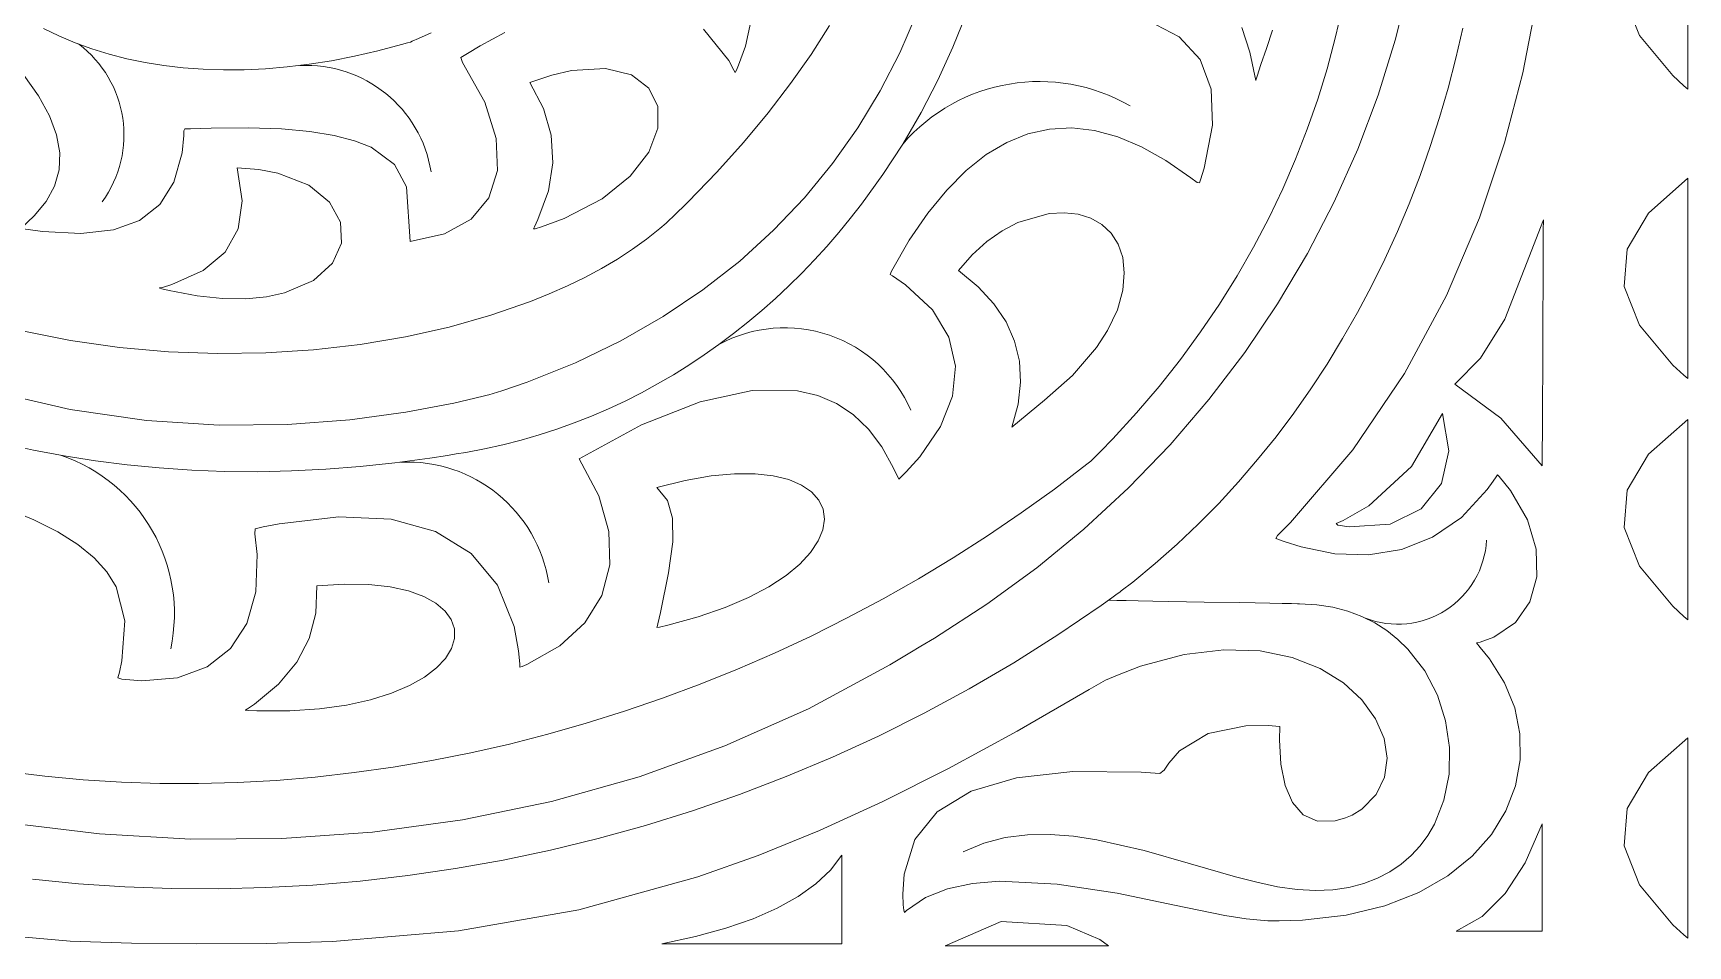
# Model space of a CAD drawing. Header units: inches. Extents: x 249 to 1192, y -18 to 440.
# Drawn here: x 689.807 to 690.32, y 233.078 to 233.361 of the extents above; entities that cross this region are included whole.
import ezdxf

# ---------------------------------------------------------------- set-up
doc = ezdxf.new("R2010")
doc.units = ezdxf.units.IN
doc.header["$MEASUREMENT"] = 0
doc.layers.add('KACA', color=141, linetype='Continuous', lineweight=30)

# ---------------------------------------------------------------- blocks, each defined once
blk = doc.blocks.new('GORGA')
at = {"lineweight": 9}
for points in [[(367.0295, 149.28214), (367.05773, 149.27877), (367.08602, 149.27715), (367.11429, 149.2773), (367.14243, 149.27928), (367.17032, 149.2831), (367.19789, 149.2888), (367.22501, 149.29643), (367.25159, 149.30601), (367.27753, 149.31758), (367.30272, 149.33117), (367.30889, 149.33489), (367.31234, 149.33698), (367.31654, 149.33947), (367.33282, 149.34995), (367.34828, 149.36123), (367.36291, 149.37326), (367.37669, 149.386), (367.38959, 149.3994), (367.40161, 149.41341), (367.41272, 149.42799), (367.42291, 149.44308), (367.43216, 149.45866), (367.44044, 149.47466), (367.44776, 149.49104), (367.45407, 149.50776), (367.45938, 149.52477), (367.46365, 149.54202)], [(367.02409, 149.41604), (367.04863, 149.41027), (367.07233, 149.40688), (367.0949, 149.40548), (367.11602, 149.4057), (367.13539, 149.40716), (367.15269, 149.40949), (367.16762, 149.41231), (367.1741, 149.41379), (367.17708, 149.41452), (367.17744, 149.41461), (367.17846, 149.41491), (367.18245, 149.41615), (367.19028, 149.41881), (367.20526, 149.42477), (367.21933, 149.43156), (367.23252, 149.43912), (367.2448, 149.44739), (367.25619, 149.45633), (367.26669, 149.46588), (367.27629, 149.47598), (367.28501, 149.48658), (367.29283, 149.49763), (367.29976, 149.50907), (367.3058, 149.52085), (367.31095, 149.53292)], [(367.0295, 149.28214), (367.05773, 149.27877), (367.08602, 149.27715), (367.11429, 149.2773), (367.14243, 149.27928), (367.17032, 149.2831), (367.19789, 149.2888), (367.22501, 149.29643), (367.25159, 149.30601), (367.27753, 149.31758), (367.30272, 149.33117), (367.30889, 149.33489), (367.31234, 149.33698), (367.31654, 149.33947), (367.33282, 149.34995), (367.34828, 149.36123), (367.36291, 149.37326), (367.37669, 149.386), (367.38959, 149.3994), (367.40161, 149.41341), (367.41272, 149.42799), (367.42291, 149.44308), (367.43216, 149.45866), (367.44044, 149.47466), (367.44776, 149.49104), (367.45407, 149.50776), (367.45938, 149.52477), (367.46365, 149.54202)], [(367.02409, 149.41604), (367.04863, 149.41027), (367.07233, 149.40688), (367.0949, 149.40548), (367.11602, 149.4057), (367.13539, 149.40716), (367.15269, 149.40949), (367.16762, 149.41231), (367.1741, 149.41379), (367.17708, 149.41452), (367.17744, 149.41461), (367.17846, 149.41491), (367.18245, 149.41615), (367.19028, 149.41881), (367.20526, 149.42477), (367.21933, 149.43156), (367.23252, 149.43912), (367.2448, 149.44739), (367.25619, 149.45633), (367.26669, 149.46588), (367.27629, 149.47598), (367.28501, 149.48658), (367.29283, 149.49763), (367.29976, 149.50907), (367.3058, 149.52085), (367.31095, 149.53292)], [(367.26052, 149.53441), (367.25803, 149.52299), (367.25582, 149.51705), (367.25517, 149.51555), (367.25483, 149.5148), (367.25443, 149.51552), (367.25278, 149.51851), (367.24498, 149.52822)], [(367.18343, 149.52718), (367.17572, 149.52301), (367.17179, 149.52067), (367.1698, 149.51944), (367.17025, 149.51792), (367.17717, 149.50558), (367.18073, 149.49433), (367.1811, 149.48438), (367.17844, 149.47597), (367.17294, 149.46935), (367.16475, 149.46475), (367.15405, 149.46241), (367.1529, 149.47938), (367.14918, 149.48627), (367.14193, 149.49159), (367.13678, 149.49364), (367.13049, 149.49528), (367.12299, 149.49651), (367.11418, 149.4973), (367.104, 149.49766), (367.09234, 149.49757), (367.08594, 149.49736), (367.08427, 149.49729), (367.08395, 149.49668), (367.08389, 149.49524), (367.08335, 149.48985), (367.08086, 149.48075), (367.07648, 149.47382), (367.07022, 149.46894), (367.06207, 149.466), (367.05203, 149.46489), (367.04009, 149.4655), (367.03342, 149.46642), (367.0375, 149.47038), (367.04126, 149.47484), (367.04384, 149.47958), (367.04523, 149.4846), (367.04543, 149.48991), (367.04445, 149.4955), (367.04227, 149.50137), (367.03891, 149.50753), (367.03436, 149.51398)], [(367.38294, 149.53079), (367.39245, 149.52584), (367.39893, 149.5188), (367.40236, 149.50967), (367.40276, 149.49845), (367.40012, 149.48515), (367.39898, 149.48149), (367.39867, 149.48056), (367.39796, 149.48064), (367.396, 149.48216), (367.3883, 149.48754), (367.38076, 149.49178), (367.37339, 149.49487), (367.36618, 149.49681), (367.35913, 149.49761), (367.35226, 149.49726), (367.34555, 149.49577), (367.339, 149.49313), (367.33262, 149.48935), (367.32641, 149.48442), (367.32036, 149.47835), (367.31448, 149.47113), (367.30876, 149.46276), (367.30321, 149.45325), (367.30282, 149.45216), (367.30354, 149.45172), (367.30492, 149.45083), (367.30754, 149.44901), (367.31591, 149.44121), (367.32104, 149.43273), (367.32307, 149.42374), (367.32214, 149.41444), (367.31839, 149.40501), (367.31198, 149.39562), (367.30781, 149.391), (367.30549, 149.38872), (367.30386, 149.39215), (367.30024, 149.39872), (367.29609, 149.40424), (367.2914, 149.40872), (367.28618, 149.41219), (367.28043, 149.41465), (367.27416, 149.41614), (367.26006, 149.41626), (367.24392, 149.41269), (367.22577, 149.40557), (367.20645, 149.39506), (367.21253, 149.38354), (367.21566, 149.37251), (367.21593, 149.36214), (367.21342, 149.35264), (367.20824, 149.3442), (367.20048, 149.33701), (367.19023, 149.33126), (367.18877, 149.33065), (367.18808, 149.33045), (367.18802, 149.3315), (367.18765, 149.33555), (367.18627, 149.34309), (367.18113, 149.35591), (367.17293, 149.3657), (367.16188, 149.37249), (367.14816, 149.37628), (367.13197, 149.37708), (367.11349, 149.37491), (367.10854, 149.3739), (367.10601, 149.37332), (367.10587, 149.37182), (367.10664, 149.36538), (367.10625, 149.35377), (367.10344, 149.344), (367.09833, 149.3362), (367.09111, 149.33054), (367.0819, 149.32716), (367.07088, 149.32621), (367.06474, 149.3267), (367.06346, 149.32716), (367.06392, 149.32894), (367.06469, 149.33237), (367.06565, 149.34477), (367.06293, 149.3553), (367.06006, 149.35999), (367.05612, 149.36437), (367.05107, 149.36849), (367.04484, 149.37239), (367.0374, 149.37612), (367.02869, 149.37974)], [(367.5027, 149.53443), (367.49892, 149.51469), (367.49328, 149.49295), (367.48548, 149.46973), (367.47524, 149.44569), (367.46225, 149.4215), (367.44625, 149.39781), (367.42693, 149.37529), (367.42427, 149.37259), (367.42292, 149.37125), (367.42235, 149.37034), (367.42495, 149.36937), (367.43018, 149.36771), (367.4407, 149.3656), (367.45114, 149.36528), (367.46129, 149.36692), (367.47093, 149.37071), (367.47987, 149.37684), (367.48788, 149.38549), (367.48972, 149.38806), (367.49061, 149.38942), (367.49105, 149.39009), (367.49154, 149.38956), (367.49511, 149.38519), (367.50033, 149.37614), (367.50304, 149.36707), (367.50328, 149.35842), (367.50114, 149.35067), (367.49666, 149.34428), (367.48991, 149.3397), (367.4857, 149.33824), (367.48457, 149.33797), (367.48566, 149.33653), (367.48859, 149.33302), (367.49328, 149.32562), (367.49642, 149.31782), (367.49803, 149.3098), (367.4981, 149.30171), (367.49665, 149.29371), (367.49368, 149.28596), (367.48919, 149.27861), (367.48318, 149.27184), (367.47567, 149.26579), (367.46666, 149.26062), (367.45616, 149.2565), (367.44416, 149.25358), (367.43068, 149.25203), (367.42338, 149.25181), (367.41993, 149.25184), (367.41872, 149.25187), (367.41316, 149.2524), (367.40656, 149.25349), (367.39093, 149.25671), (367.37316, 149.26035), (367.35463, 149.2632), (367.33667, 149.26407), (367.32833, 149.26338), (367.32064, 149.26174), (367.31378, 149.25901), (367.3079, 149.25503), (367.30724, 149.25444), (367.30707, 149.25512), (367.30691, 149.25682), (367.30676, 149.26012), (367.30713, 149.26632), (367.31052, 149.27706), (367.31745, 149.28562), (367.32792, 149.29198), (367.34194, 149.29615), (367.3595, 149.29813), (367.3806, 149.29792), (367.38643, 149.29753), (367.38775, 149.29849), (367.38917, 149.30069), (367.39254, 149.30453), (367.40139, 149.30992), (367.41306, 149.31229), (367.41995, 149.31234), (367.42361, 149.31203), (367.42349, 149.30796), (367.42391, 149.30039), (367.42524, 149.2938), (367.42754, 149.28848), (367.43087, 149.28469), (367.43527, 149.2827), (367.4408, 149.28278), (367.44401, 149.28369), (367.44601, 149.28455), (367.44899, 149.28644), (367.45348, 149.29099), (367.45609, 149.29633), (367.45688, 149.3022), (367.45593, 149.30833), (367.4533, 149.31445), (367.44906, 149.32029), (367.4433, 149.32558), (367.43606, 149.33005), (367.42744, 149.33344), (367.41749, 149.33546), (367.40629, 149.33586), (367.39391, 149.33437), (367.38041, 149.33071), (367.37327, 149.32798), (367.36961, 149.32638), (367.36739, 149.32522), (367.36452, 149.3235), (367.34219, 149.31056), (367.32092, 149.29901), (367.30056, 149.28879), (367.28093, 149.27982), (367.26187, 149.27205), (367.24319, 149.26541), (367.20636, 149.25523), (367.16909, 149.24874), (367.13002, 149.24542), (367.1094, 149.24477), (367.08783, 149.24472), (367.06766, 149.24488), (367.04867, 149.24555), (367.01227, 149.24876)], [(367.26052, 149.53441), (367.25803, 149.52299), (367.25582, 149.51705), (367.25517, 149.51555), (367.25483, 149.5148), (367.25443, 149.51552), (367.25278, 149.51851), (367.24498, 149.52822)], [(367.18343, 149.52718), (367.17572, 149.52301), (367.17179, 149.52067), (367.1698, 149.51944), (367.17025, 149.51792), (367.17717, 149.50558), (367.18073, 149.49433), (367.1811, 149.48438), (367.17844, 149.47597), (367.17294, 149.46935), (367.16475, 149.46475), (367.15405, 149.46241), (367.1529, 149.47938), (367.14918, 149.48627), (367.14193, 149.49159), (367.13678, 149.49364), (367.13049, 149.49528), (367.12299, 149.49651), (367.11418, 149.4973), (367.104, 149.49766), (367.09234, 149.49757), (367.08594, 149.49736), (367.08427, 149.49729), (367.08395, 149.49668), (367.08389, 149.49524), (367.08335, 149.48985), (367.08086, 149.48075), (367.07648, 149.47382), (367.07022, 149.46894), (367.06207, 149.466), (367.05203, 149.46489), (367.04009, 149.4655), (367.03342, 149.46642), (367.0375, 149.47038), (367.04126, 149.47484), (367.04384, 149.47958), (367.04523, 149.4846), (367.04543, 149.48991), (367.04445, 149.4955), (367.04227, 149.50137), (367.03891, 149.50753), (367.03436, 149.51398)], [(367.38294, 149.53079), (367.39245, 149.52584), (367.39893, 149.5188), (367.40236, 149.50967), (367.40276, 149.49845), (367.40012, 149.48515), (367.39898, 149.48149), (367.39867, 149.48056), (367.39796, 149.48064), (367.396, 149.48216), (367.3883, 149.48754), (367.38076, 149.49178), (367.37339, 149.49487), (367.36618, 149.49681), (367.35913, 149.49761), (367.35226, 149.49726), (367.34555, 149.49577), (367.339, 149.49313), (367.33262, 149.48935), (367.32641, 149.48442), (367.32036, 149.47835), (367.31448, 149.47113), (367.30876, 149.46276), (367.30321, 149.45325), (367.30282, 149.45216), (367.30354, 149.45172), (367.30492, 149.45083), (367.30754, 149.44901), (367.31591, 149.44121), (367.32104, 149.43273), (367.32307, 149.42374), (367.32214, 149.41444), (367.31839, 149.40501), (367.31198, 149.39562), (367.30781, 149.391), (367.30549, 149.38872), (367.30386, 149.39215), (367.30024, 149.39872), (367.29609, 149.40424), (367.2914, 149.40872), (367.28618, 149.41219), (367.28043, 149.41465), (367.27416, 149.41614), (367.26006, 149.41626), (367.24392, 149.41269), (367.22577, 149.40557), (367.20645, 149.39506), (367.21253, 149.38354), (367.21566, 149.37251), (367.21593, 149.36214), (367.21342, 149.35264), (367.20824, 149.3442), (367.20048, 149.33701), (367.19023, 149.33126), (367.18877, 149.33065), (367.18808, 149.33045), (367.18802, 149.3315), (367.18765, 149.33555), (367.18627, 149.34309), (367.18113, 149.35591), (367.17293, 149.3657), (367.16188, 149.37249), (367.14816, 149.37628), (367.13197, 149.37708), (367.11349, 149.37491), (367.10854, 149.3739), (367.10601, 149.37332), (367.10587, 149.37182), (367.10664, 149.36538), (367.10625, 149.35377), (367.10344, 149.344), (367.09833, 149.3362), (367.09111, 149.33054), (367.0819, 149.32716), (367.07088, 149.32621), (367.06474, 149.3267), (367.06346, 149.32716), (367.06392, 149.32894), (367.06469, 149.33237), (367.06565, 149.34477), (367.06293, 149.3553), (367.06006, 149.35999), (367.05612, 149.36437), (367.05107, 149.36849), (367.04484, 149.37239), (367.0374, 149.37612), (367.02869, 149.37974)], [(367.5027, 149.53443), (367.49892, 149.51469), (367.49328, 149.49295), (367.48548, 149.46973), (367.47524, 149.44569), (367.46225, 149.4215), (367.44625, 149.39781), (367.42693, 149.37529), (367.42427, 149.37259), (367.42292, 149.37125), (367.42235, 149.37034), (367.42495, 149.36937), (367.43018, 149.36771), (367.4407, 149.3656), (367.45114, 149.36528), (367.46129, 149.36692), (367.47093, 149.37071), (367.47987, 149.37684), (367.48788, 149.38549), (367.48972, 149.38806), (367.49061, 149.38942), (367.49105, 149.39009), (367.49154, 149.38956), (367.49511, 149.38519), (367.50033, 149.37614), (367.50304, 149.36707), (367.50328, 149.35842), (367.50114, 149.35067), (367.49666, 149.34428), (367.48991, 149.3397), (367.4857, 149.33824), (367.48457, 149.33797), (367.48566, 149.33653), (367.48859, 149.33302), (367.49328, 149.32562), (367.49642, 149.31782), (367.49803, 149.3098), (367.4981, 149.30171), (367.49665, 149.29371), (367.49368, 149.28596), (367.48919, 149.27861), (367.48318, 149.27184), (367.47567, 149.26579), (367.46666, 149.26062), (367.45616, 149.2565), (367.44416, 149.25358), (367.43068, 149.25203), (367.42338, 149.25181), (367.41993, 149.25184), (367.41872, 149.25187), (367.41316, 149.2524), (367.40656, 149.25349), (367.39093, 149.25671), (367.37316, 149.26035), (367.35463, 149.2632), (367.33667, 149.26407), (367.32833, 149.26338), (367.32064, 149.26174), (367.31378, 149.25901), (367.3079, 149.25503), (367.30724, 149.25444), (367.30707, 149.25512), (367.30691, 149.25682), (367.30676, 149.26012), (367.30713, 149.26632), (367.31052, 149.27706), (367.31745, 149.28562), (367.32792, 149.29198), (367.34194, 149.29615), (367.3595, 149.29813), (367.3806, 149.29792), (367.38643, 149.29753), (367.38775, 149.29849), (367.38917, 149.30069), (367.39254, 149.30453), (367.40139, 149.30992), (367.41306, 149.31229), (367.41995, 149.31234), (367.42361, 149.31203), (367.42349, 149.30796), (367.42391, 149.30039), (367.42524, 149.2938), (367.42754, 149.28848), (367.43087, 149.28469), (367.43527, 149.2827), (367.4408, 149.28278), (367.44401, 149.28369), (367.44601, 149.28455), (367.44899, 149.28644), (367.45348, 149.29099), (367.45609, 149.29633), (367.45688, 149.3022), (367.45593, 149.30833), (367.4533, 149.31445), (367.44906, 149.32029), (367.4433, 149.32558), (367.43606, 149.33005), (367.42744, 149.33344), (367.41749, 149.33546), (367.40629, 149.33586), (367.39391, 149.33437), (367.38041, 149.33071), (367.37327, 149.32798), (367.36961, 149.32638), (367.36739, 149.32522), (367.36452, 149.3235), (367.34219, 149.31056), (367.32092, 149.29901), (367.30056, 149.28879), (367.28093, 149.27982), (367.26187, 149.27205), (367.24319, 149.26541), (367.20636, 149.25523), (367.16909, 149.24874), (367.13002, 149.24542), (367.1094, 149.24477), (367.08783, 149.24472), (367.06766, 149.24488), (367.04867, 149.24555), (367.01227, 149.24876)], [(367.48029, 149.52854), (367.47816, 149.51921), (367.47577, 149.50998), (367.47312, 149.50084), (367.47022, 149.49182), (367.46707, 149.4829), (367.46368, 149.47412), (367.46004, 149.46546), (367.45615, 149.45694), (367.45203, 149.44857), (367.44767, 149.44035), (367.44308, 149.4323), (367.43826, 149.42442), (367.43321, 149.41672), (367.42794, 149.40921), (367.42244, 149.40189), (367.41673, 149.39478), (367.4108, 149.38788), (367.40466, 149.3812), (367.39831, 149.37474), (367.39175, 149.36853), (367.38498, 149.36255), (367.37802, 149.35683), (367.37446, 149.35407), (367.37401, 149.35373), (367.37324, 149.35316), (367.37157, 149.35197), (367.36824, 149.34959), (367.35477, 149.34044), (367.34112, 149.33182), (367.3273, 149.32373), (367.31332, 149.31616), (367.2992, 149.3091), (367.28495, 149.30256), (367.27059, 149.29652), (367.25613, 149.29099), (367.24159, 149.28595), (367.22697, 149.2814), (367.2123, 149.27734), (367.19759, 149.27376), (367.18285, 149.27066), (367.16809, 149.26802), (367.15334, 149.26586), (367.1386, 149.26415), (367.12389, 149.2629), (367.10922, 149.2621), (367.09461, 149.26175), (367.08008, 149.26184), (367.06562, 149.26236), (367.05127, 149.26332), (367.03704, 149.26469)], [(367.48029, 149.52854), (367.47816, 149.51921), (367.47577, 149.50998), (367.47312, 149.50084), (367.47022, 149.49182), (367.46707, 149.4829), (367.46368, 149.47412), (367.46004, 149.46546), (367.45615, 149.45694), (367.45203, 149.44857), (367.44767, 149.44035), (367.44308, 149.4323), (367.43826, 149.42442), (367.43321, 149.41672), (367.42794, 149.40921), (367.42244, 149.40189), (367.41673, 149.39478), (367.4108, 149.38788), (367.40466, 149.3812), (367.39831, 149.37474), (367.39175, 149.36853), (367.38498, 149.36255), (367.37802, 149.35683), (367.37446, 149.35407), (367.37401, 149.35373), (367.37324, 149.35316), (367.37157, 149.35197), (367.36824, 149.34959), (367.35477, 149.34044), (367.34112, 149.33182), (367.3273, 149.32373), (367.31332, 149.31616), (367.2992, 149.3091), (367.28495, 149.30256), (367.27059, 149.29652), (367.25613, 149.29099), (367.24159, 149.28595), (367.22697, 149.2814), (367.2123, 149.27734), (367.19759, 149.27376), (367.18285, 149.27066), (367.16809, 149.26802), (367.15334, 149.26586), (367.1386, 149.26415), (367.12389, 149.2629), (367.10922, 149.2621), (367.09461, 149.26175), (367.08008, 149.26184), (367.06562, 149.26236), (367.05127, 149.26332), (367.03704, 149.26469)], [(367.02801, 149.39983), (367.03735, 149.39775), (367.04686, 149.39594), (367.05652, 149.39441), (367.06632, 149.39315), (367.07626, 149.39219), (367.08634, 149.39151), (367.09655, 149.39113), (367.10688, 149.39104), (367.11732, 149.39126), (367.12788, 149.39178), (367.13853, 149.39261), (367.14929, 149.39376), (367.16014, 149.39523), (367.16559, 149.39608), (367.16835, 149.39654), (367.17127, 149.39701), (367.17707, 149.3981), (367.1828, 149.39937), (367.18845, 149.40081), (367.19402, 149.40242), (367.19951, 149.40421), (367.20493, 149.40615), (367.21026, 149.40826), (367.21551, 149.41053), (367.22067, 149.41295), (367.22575, 149.41552), (367.23074, 149.41824), (367.23564, 149.4211), (367.24045, 149.42409), (367.24516, 149.42723), (367.24978, 149.43049), (367.25431, 149.43388), (367.25874, 149.4374), (367.26307, 149.44103), (367.2673, 149.44478), (367.27142, 149.44864), (367.27545, 149.45261), (367.27936, 149.45669), (367.28318, 149.46087), (367.28688, 149.46514), (367.29047, 149.46951), (367.29395, 149.47397), (367.30058, 149.48314), (367.30673, 149.49262), (367.31241, 149.50239), (367.3176, 149.51242), (367.32229, 149.52266), (367.32646, 149.5331)], [(367.04037, 149.52846), (367.0452, 149.52613), (367.05021, 149.52403), (367.05539, 149.52214), (367.06073, 149.52049), (367.06625, 149.51907), (367.07192, 149.51788), (367.07776, 149.51693), (367.08374, 149.51623), (367.08988, 149.51577), (367.09617, 149.51557), (367.1026, 149.51562), (367.10918, 149.51593), (367.11589, 149.5165), (367.12274, 149.51734), (367.12972, 149.51845), (367.13682, 149.51983), (367.14405, 149.5215), (367.1514, 149.52344), (367.15326, 149.52397), (367.15415, 149.52424), (367.15466, 149.52445), (367.15666, 149.52532), (367.16052, 149.52713)], [(367.02801, 149.39983), (367.03735, 149.39775), (367.04686, 149.39594), (367.05652, 149.39441), (367.06632, 149.39315), (367.07626, 149.39219), (367.08634, 149.39151), (367.09655, 149.39113), (367.10688, 149.39104), (367.11732, 149.39126), (367.12788, 149.39178), (367.13853, 149.39261), (367.14929, 149.39376), (367.16014, 149.39523), (367.16559, 149.39608), (367.16835, 149.39654), (367.17127, 149.39701), (367.17707, 149.3981), (367.1828, 149.39937), (367.18845, 149.40081), (367.19402, 149.40242), (367.19951, 149.40421), (367.20493, 149.40615), (367.21026, 149.40826), (367.21551, 149.41053), (367.22067, 149.41295), (367.22575, 149.41552), (367.23074, 149.41824), (367.23564, 149.4211), (367.24045, 149.42409), (367.24516, 149.42723), (367.24978, 149.43049), (367.25431, 149.43388), (367.25874, 149.4374), (367.26307, 149.44103), (367.2673, 149.44478), (367.27142, 149.44864), (367.27545, 149.45261), (367.27936, 149.45669), (367.28318, 149.46087), (367.28688, 149.46514), (367.29047, 149.46951), (367.29395, 149.47397), (367.30058, 149.48314), (367.30673, 149.49262), (367.31241, 149.50239), (367.3176, 149.51242), (367.32229, 149.52266), (367.32646, 149.5331)], [(367.04037, 149.52846), (367.0452, 149.52613), (367.05021, 149.52403), (367.05539, 149.52214), (367.06073, 149.52049), (367.06625, 149.51907), (367.07192, 149.51788), (367.07776, 149.51693), (367.08374, 149.51623), (367.08988, 149.51577), (367.09617, 149.51557), (367.1026, 149.51562), (367.10918, 149.51593), (367.11589, 149.5165), (367.12274, 149.51734), (367.12972, 149.51845), (367.13682, 149.51983), (367.14405, 149.5215), (367.1514, 149.52344), (367.15326, 149.52397), (367.15415, 149.52424), (367.15466, 149.52445), (367.15666, 149.52532), (367.16052, 149.52713)], [(367.28399, 149.52939), (367.27831, 149.5204), (367.27198, 149.51135), (367.26501, 149.50226), (367.25738, 149.49312), (367.24911, 149.48393), (367.24018, 149.47469), (367.23548, 149.47005), (367.23436, 149.46898), (367.23341, 149.46812), (367.23146, 149.46644), (367.22734, 149.46316), (367.22294, 149.46), (367.21828, 149.45697), (367.21336, 149.45406), (367.20819, 149.45129), (367.20279, 149.44866), (367.19717, 149.44616), (367.19134, 149.44381), (367.17911, 149.43954), (367.16617, 149.43588), (367.15263, 149.43286), (367.13858, 149.4305), (367.12412, 149.42883), (367.10933, 149.42787), (367.09431, 149.42766), (367.07915, 149.42821), (367.06395, 149.42956), (367.0488, 149.43173), (367.03379, 149.43475)], [(367.44298, 149.53493), (367.44078, 149.52541), (367.43824, 149.51594), (367.43534, 149.50653), (367.43208, 149.49719), (367.42847, 149.48792), (367.42449, 149.47873), (367.42015, 149.46963), (367.41544, 149.46064), (367.41035, 149.45175), (367.40489, 149.44299), (367.39905, 149.43435), (367.39283, 149.42585), (367.38622, 149.41749), (367.37922, 149.40929), (367.37183, 149.40124), (367.36798, 149.39729), (367.36602, 149.39532), (367.36503, 149.39435), (367.3638, 149.39337), (367.35373, 149.38567), (367.34345, 149.37827), (367.333, 149.37116), (367.32237, 149.36434), (367.31157, 149.35783), (367.30062, 149.35161), (367.28953, 149.3457), (367.2783, 149.34009), (367.26694, 149.3348), (367.25547, 149.32981), (367.2439, 149.32514), (367.23223, 149.32079), (367.22048, 149.31676), (367.20865, 149.31305), (367.19676, 149.30967), (367.18481, 149.30662), (367.17282, 149.3039), (367.1608, 149.30151), (367.14875, 149.29946), (367.13668, 149.29775), (367.12461, 149.29638), (367.11255, 149.29536), (367.1005, 149.29469), (367.08848, 149.29436), (367.07649, 149.29439), (367.06455, 149.29478), (367.05266, 149.29552), (367.04084, 149.29663), (367.02909, 149.2981)], [(367.28399, 149.52939), (367.27831, 149.5204), (367.27198, 149.51135), (367.26501, 149.50226), (367.25738, 149.49312), (367.24911, 149.48393), (367.24018, 149.47469), (367.23548, 149.47005), (367.23436, 149.46898), (367.23341, 149.46812), (367.23146, 149.46644), (367.22734, 149.46316), (367.22294, 149.46), (367.21828, 149.45697), (367.21336, 149.45406), (367.20819, 149.45129), (367.20279, 149.44866), (367.19717, 149.44616), (367.19134, 149.44381), (367.17911, 149.43954), (367.16617, 149.43588), (367.15263, 149.43286), (367.13858, 149.4305), (367.12412, 149.42883), (367.10933, 149.42787), (367.09431, 149.42766), (367.07915, 149.42821), (367.06395, 149.42956), (367.0488, 149.43173), (367.03379, 149.43475)], [(367.44298, 149.53493), (367.44078, 149.52541), (367.43824, 149.51594), (367.43534, 149.50653), (367.43208, 149.49719), (367.42847, 149.48792), (367.42449, 149.47873), (367.42015, 149.46963), (367.41544, 149.46064), (367.41035, 149.45175), (367.40489, 149.44299), (367.39905, 149.43435), (367.39283, 149.42585), (367.38622, 149.41749), (367.37922, 149.40929), (367.37183, 149.40124), (367.36798, 149.39729), (367.36602, 149.39532), (367.36503, 149.39435), (367.3638, 149.39337), (367.35373, 149.38567), (367.34345, 149.37827), (367.333, 149.37116), (367.32237, 149.36434), (367.31157, 149.35783), (367.30062, 149.35161), (367.28953, 149.3457), (367.2783, 149.34009), (367.26694, 149.3348), (367.25547, 149.32981), (367.2439, 149.32514), (367.23223, 149.32079), (367.22048, 149.31676), (367.20865, 149.31305), (367.19676, 149.30967), (367.18481, 149.30662), (367.17282, 149.3039), (367.1608, 149.30151), (367.14875, 149.29946), (367.13668, 149.29775), (367.12461, 149.29638), (367.11255, 149.29536), (367.1005, 149.29469), (367.08848, 149.29436), (367.07649, 149.29439), (367.06455, 149.29478), (367.05266, 149.29552), (367.04084, 149.29663), (367.02909, 149.2981)], [(367.42136, 149.52796), (367.41943, 149.52223), (367.41776, 149.51722), (367.41657, 149.51369), (367.41624, 149.51269), (367.41612, 149.51234), (367.41436, 149.52105), (367.41178, 149.52877)], [(367.42136, 149.52796), (367.41943, 149.52223), (367.41776, 149.51722), (367.41657, 149.51369), (367.41624, 149.51269), (367.41612, 149.51234), (367.41436, 149.52105), (367.41178, 149.52877)], [(367.32544, 149.27317), (367.33185, 149.27588), (367.33852, 149.27761), (367.34541, 149.27847), (367.35246, 149.27857), (367.35965, 149.27803), (367.36691, 149.27696), (367.38153, 149.27364), (367.39595, 149.26952), (367.40985, 149.26548), (367.41649, 149.26376), (367.42286, 149.2624), (367.42893, 149.2615), (367.43465, 149.26118), (367.44003, 149.26143), (367.44503, 149.26217), (367.44964, 149.26337), (367.45388, 149.26499), (367.45774, 149.26699), (367.46123, 149.26936), (367.46435, 149.27204), (367.4671, 149.27502), (367.46949, 149.27826), (367.47152, 149.28173), (367.47449, 149.28922), (367.47605, 149.29723), (367.47621, 149.30551), (367.475, 149.31379), (367.47243, 149.32181), (367.46853, 149.32932), (367.46332, 149.33606), (367.46022, 149.33905), (367.45681, 149.34176), (367.45308, 149.34415), (367.44903, 149.34618), (367.44468, 149.34782), (367.44001, 149.34904), (367.43503, 149.34981), (367.42975, 149.3501), (367.42909, 149.35011), (367.42721, 149.35014), (367.42428, 149.3502), (367.42049, 149.35027), (367.41601, 149.35035), (367.411, 149.35044), (367.40012, 149.35064), (367.38924, 149.35085), (367.38424, 149.35094), (367.37975, 149.35102), (367.37596, 149.35109), (367.37304, 149.35114), (367.37116, 149.35118), (367.37049, 149.35119)], [(367.32544, 149.27317), (367.33185, 149.27588), (367.33852, 149.27761), (367.34541, 149.27847), (367.35246, 149.27857), (367.35965, 149.27803), (367.36691, 149.27696), (367.38153, 149.27364), (367.39595, 149.26952), (367.40985, 149.26548), (367.41649, 149.26376), (367.42286, 149.2624), (367.42893, 149.2615), (367.43465, 149.26118), (367.44003, 149.26143), (367.44503, 149.26217), (367.44964, 149.26337), (367.45388, 149.26499), (367.45774, 149.26699), (367.46123, 149.26936), (367.46435, 149.27204), (367.4671, 149.27502), (367.46949, 149.27826), (367.47152, 149.28173), (367.47449, 149.28922), (367.47605, 149.29723), (367.47621, 149.30551), (367.475, 149.31379), (367.47243, 149.32181), (367.46853, 149.32932), (367.46332, 149.33606), (367.46022, 149.33905), (367.45681, 149.34176), (367.45308, 149.34415), (367.44903, 149.34618), (367.44468, 149.34782), (367.44001, 149.34904), (367.43503, 149.34981), (367.42975, 149.3501), (367.42909, 149.35011), (367.42721, 149.35014), (367.42428, 149.3502), (367.42049, 149.35027), (367.41601, 149.35035), (367.411, 149.35044), (367.40012, 149.35064), (367.38924, 149.35085), (367.38424, 149.35094), (367.37975, 149.35102), (367.37596, 149.35109), (367.37304, 149.35114), (367.37116, 149.35118), (367.37049, 149.35119)]]:
    blk.add_lwpolyline(points, dxfattribs=at)
for points in [[(367.55009, 149.57171), (367.53787, 149.56095), (367.53129, 149.54978), (367.53036, 149.5382), (367.53505, 149.52621), (367.54539, 149.51381), (367.54885, 149.51065), (367.55009, 149.50963), (367.55009, 149.51029), (367.55009, 149.5193), (367.55009, 149.55205), (367.55009, 149.56598), (367.55009, 149.57171)], [(367.55009, 149.57171), (367.53787, 149.56095), (367.53129, 149.54978), (367.53036, 149.5382), (367.53505, 149.52621), (367.54539, 149.51381), (367.54885, 149.51065), (367.55009, 149.50963), (367.55009, 149.51029), (367.55009, 149.5193), (367.55009, 149.55205), (367.55009, 149.56598), (367.55009, 149.57171)], [(367.19116, 149.51169), (367.19792, 149.51398), (367.20409, 149.51543), (367.21461, 149.51605), (367.22262, 149.51407), (367.22805, 149.50998), (367.23081, 149.50428), (367.23083, 149.4975), (367.22801, 149.49012), (367.22229, 149.48266), (367.21358, 149.47562), (367.20179, 149.4695), (367.19472, 149.46694), (367.19283, 149.46637), (367.19228, 149.46637), (367.19258, 149.46694), (367.19368, 149.4692), (367.19692, 149.47812), (367.19829, 149.48683), (367.19778, 149.49533), (367.19541, 149.50361), (367.19116, 149.51169)], [(367.19116, 149.51169), (367.19792, 149.51398), (367.20409, 149.51543), (367.21461, 149.51605), (367.22262, 149.51407), (367.22805, 149.50998), (367.23081, 149.50428), (367.23083, 149.4975), (367.22801, 149.49012), (367.22229, 149.48266), (367.21358, 149.47562), (367.20179, 149.4695), (367.19472, 149.46694), (367.19283, 149.46637), (367.19228, 149.46637), (367.19258, 149.46694), (367.19368, 149.4692), (367.19692, 149.47812), (367.19829, 149.48683), (367.19778, 149.49533), (367.19541, 149.50361), (367.19116, 149.51169)], [(367.10041, 149.4852), (367.10713, 149.48469), (367.11307, 149.48357), (367.12263, 149.47983), (367.12909, 149.47457), (367.13246, 149.46839), (367.13274, 149.46189), (367.12994, 149.45567), (367.12407, 149.45033), (367.11512, 149.44646), (367.10949, 149.44527), (367.1031, 149.44467), (367.09594, 149.44474), (367.08802, 149.44556), (367.07934, 149.44719), (367.07704, 149.44773), (367.07633, 149.44794), (367.07652, 149.44799), (367.07727, 149.44819), (367.08014, 149.44904), (367.08986, 149.45336), (367.09675, 149.45913), (367.1008, 149.46636), (367.10202, 149.47505), (367.10041, 149.4852)], [(367.10041, 149.4852), (367.10713, 149.48469), (367.11307, 149.48357), (367.12263, 149.47983), (367.12909, 149.47457), (367.13246, 149.46839), (367.13274, 149.46189), (367.12994, 149.45567), (367.12407, 149.45033), (367.11512, 149.44646), (367.10949, 149.44527), (367.1031, 149.44467), (367.09594, 149.44474), (367.08802, 149.44556), (367.07934, 149.44719), (367.07704, 149.44773), (367.07633, 149.44794), (367.07652, 149.44799), (367.07727, 149.44819), (367.08014, 149.44904), (367.08986, 149.45336), (367.09675, 149.45913), (367.1008, 149.46636), (367.10202, 149.47505), (367.10041, 149.4852)], [(367.55009, 149.48199), (367.53787, 149.47123), (367.53129, 149.46006), (367.53036, 149.44848), (367.53505, 149.43649), (367.54539, 149.42409), (367.54885, 149.42093), (367.55009, 149.41991), (367.55009, 149.42056), (367.55009, 149.42957), (367.55009, 149.46233), (367.55009, 149.47625), (367.55009, 149.48199)], [(367.55009, 149.48199), (367.53787, 149.47123), (367.53129, 149.46006), (367.53036, 149.44848), (367.53505, 149.43649), (367.54539, 149.42409), (367.54885, 149.42093), (367.55009, 149.41991), (367.55009, 149.42056), (367.55009, 149.42957), (367.55009, 149.46233), (367.55009, 149.47625), (367.55009, 149.48199)], [(367.32403, 149.45337), (367.32825, 149.4583), (367.33278, 149.46242), (367.33754, 149.46575), (367.34241, 149.46829), (367.3521, 149.47107), (367.35672, 149.47132), (367.36106, 149.47082), (367.365, 149.46958), (367.36846, 149.46763), (367.37134, 149.46495), (367.37352, 149.46157), (367.37491, 149.45749), (367.37541, 149.45272), (367.37492, 149.44728), (367.37333, 149.44117), (367.37018, 149.43485), (367.36681, 149.42951), (367.35935, 149.42084), (367.35068, 149.41326), (367.34059, 149.40488), (367.3425, 149.412), (367.34328, 149.41882), (367.34291, 149.42534), (367.34141, 149.43155), (367.33878, 149.43746), (367.335, 149.44307), (367.33008, 149.44837), (367.32403, 149.45337)], [(367.32403, 149.45337), (367.32825, 149.4583), (367.33278, 149.46242), (367.33754, 149.46575), (367.34241, 149.46829), (367.3521, 149.47107), (367.35672, 149.47132), (367.36106, 149.47082), (367.365, 149.46958), (367.36846, 149.46763), (367.37134, 149.46495), (367.37352, 149.46157), (367.37491, 149.45749), (367.37541, 149.45272), (367.37492, 149.44728), (367.37333, 149.44117), (367.37018, 149.43485), (367.36681, 149.42951), (367.35935, 149.42084), (367.35068, 149.41326), (367.34059, 149.40488), (367.3425, 149.412), (367.34328, 149.41882), (367.34291, 149.42534), (367.34141, 149.43155), (367.33878, 149.43746), (367.335, 149.44307), (367.33008, 149.44837), (367.32403, 149.45337)], [(367.50528, 149.46911), (367.49338, 149.43835), (367.48585, 149.42628), (367.47789, 149.41817), (367.49206, 149.40762), (367.50493, 149.39288), (367.50494, 149.39616), (367.50498, 149.40479), (367.5051, 149.431), (367.50522, 149.4572), (367.50526, 149.46583), (367.50528, 149.46911)], [(367.50528, 149.46911), (367.49338, 149.43835), (367.48585, 149.42628), (367.47789, 149.41817), (367.49206, 149.40762), (367.50493, 149.39288), (367.50494, 149.39616), (367.50498, 149.40479), (367.5051, 149.431), (367.50522, 149.4572), (367.50526, 149.46583), (367.50528, 149.46911)], [(367.47404, 149.40908), (367.47604, 149.39748), (367.47369, 149.38737), (367.46745, 149.37954), (367.45778, 149.3748), (367.44514, 149.37396), (367.44157, 149.37446), (367.44107, 149.375), (367.44321, 149.37596), (367.4512, 149.38048), (367.46445, 149.39267), (367.47404, 149.40908)], [(367.47404, 149.40908), (367.47604, 149.39748), (367.47369, 149.38737), (367.46745, 149.37954), (367.45778, 149.3748), (367.44514, 149.37396), (367.44157, 149.37446), (367.44107, 149.375), (367.44321, 149.37596), (367.4512, 149.38048), (367.46445, 149.39267), (367.47404, 149.40908)], [(367.55009, 149.40722), (367.53787, 149.39646), (367.53129, 149.38529), (367.53036, 149.37371), (367.53505, 149.36172), (367.54539, 149.34932), (367.54885, 149.34616), (367.55009, 149.34514), (367.55009, 149.34579), (367.55009, 149.3548), (367.55009, 149.38756), (367.55009, 149.40149), (367.55009, 149.40722)], [(367.55009, 149.40722), (367.53787, 149.39646), (367.53129, 149.38529), (367.53036, 149.37371), (367.53505, 149.36172), (367.54539, 149.34932), (367.54885, 149.34616), (367.55009, 149.34514), (367.55009, 149.34579), (367.55009, 149.3548), (367.55009, 149.38756), (367.55009, 149.40149), (367.55009, 149.40722)], [(367.23052, 149.38614), (367.23931, 149.38833), (367.24733, 149.38972), (367.25456, 149.39039), (367.261, 149.39038), (367.26662, 149.38976), (367.27142, 149.38857), (367.27537, 149.38689), (367.27846, 149.38477), (367.28068, 149.38226), (367.28202, 149.37943), (367.28245, 149.37633), (367.28196, 149.37302), (367.28055, 149.36956), (367.27818, 149.36601), (367.27486, 149.36242), (367.27056, 149.35886), (367.26527, 149.35538), (367.25897, 149.35204), (367.25165, 149.3489), (367.2433, 149.34602), (367.23389, 149.34345), (367.23137, 149.34287), (367.23054, 149.34275), (367.23059, 149.34298), (367.2308, 149.3439), (367.2316, 149.34744), (367.23412, 149.35973), (367.23544, 149.36934), (367.23539, 149.37667), (367.2338, 149.38214), (367.23052, 149.38614)], [(367.23052, 149.38614), (367.23931, 149.38833), (367.24733, 149.38972), (367.25456, 149.39039), (367.261, 149.39038), (367.26662, 149.38976), (367.27142, 149.38857), (367.27537, 149.38689), (367.27846, 149.38477), (367.28068, 149.38226), (367.28202, 149.37943), (367.28245, 149.37633), (367.28196, 149.37302), (367.28055, 149.36956), (367.27818, 149.36601), (367.27486, 149.36242), (367.27056, 149.35886), (367.26527, 149.35538), (367.25897, 149.35204), (367.25165, 149.3489), (367.2433, 149.34602), (367.23389, 149.34345), (367.23137, 149.34287), (367.23054, 149.34275), (367.23059, 149.34298), (367.2308, 149.3439), (367.2316, 149.34744), (367.23412, 149.35973), (367.23544, 149.36934), (367.23539, 149.37667), (367.2338, 149.38214), (367.23052, 149.38614)], [(367.12516, 149.3557), (367.13368, 149.35621), (367.14124, 149.35607), (367.14786, 149.35534), (367.15354, 149.35409), (367.15827, 149.35238), (367.16205, 149.35028), (367.16489, 149.34785), (367.16679, 149.34517), (367.16775, 149.3423), (367.16777, 149.3393), (367.16686, 149.33624), (367.16501, 149.33318), (367.16223, 149.3302), (367.15851, 149.32736), (367.15387, 149.32472), (367.14829, 149.32236), (367.14179, 149.32033), (367.13436, 149.31871), (367.126, 149.31755), (367.11672, 149.31693), (367.10652, 149.31692), (367.10383, 149.31702), (367.10296, 149.31709), (367.1031, 149.31718), (367.10365, 149.31754), (367.1058, 149.319), (367.11325, 149.3252), (367.11891, 149.33198), (367.12278, 149.33932), (367.12487, 149.34722), (367.12516, 149.3557)], [(367.12516, 149.3557), (367.13368, 149.35621), (367.14124, 149.35607), (367.14786, 149.35534), (367.15354, 149.35409), (367.15827, 149.35238), (367.16205, 149.35028), (367.16489, 149.34785), (367.16679, 149.34517), (367.16775, 149.3423), (367.16777, 149.3393), (367.16686, 149.33624), (367.16501, 149.33318), (367.16223, 149.3302), (367.15851, 149.32736), (367.15387, 149.32472), (367.14829, 149.32236), (367.14179, 149.32033), (367.13436, 149.31871), (367.126, 149.31755), (367.11672, 149.31693), (367.10652, 149.31692), (367.10383, 149.31702), (367.10296, 149.31709), (367.1031, 149.31718), (367.10365, 149.31754), (367.1058, 149.319), (367.11325, 149.3252), (367.11891, 149.33198), (367.12278, 149.33932), (367.12487, 149.34722), (367.12516, 149.3557)], [(367.55009, 149.30852), (367.53787, 149.29776), (367.53129, 149.28659), (367.53036, 149.27501), (367.53505, 149.26302), (367.54539, 149.25062), (367.54885, 149.24746), (367.55009, 149.24645), (367.55009, 149.2471), (367.55009, 149.25611), (367.55009, 149.28887), (367.55009, 149.30279), (367.55009, 149.30852)], [(367.55009, 149.30852), (367.53787, 149.29776), (367.53129, 149.28659), (367.53036, 149.27501), (367.53505, 149.26302), (367.54539, 149.25062), (367.54885, 149.24746), (367.55009, 149.24645), (367.55009, 149.2471), (367.55009, 149.25611), (367.55009, 149.28887), (367.55009, 149.30279), (367.55009, 149.30852)], [(367.47824, 149.24858), (367.47938, 149.24858), (367.48241, 149.24858), (367.49158, 149.24858), (367.50076, 149.24858), (367.50378, 149.24858), (367.50493, 149.24858), (367.50493, 149.25002), (367.50493, 149.25379), (367.50493, 149.26525), (367.50493, 149.27671), (367.50493, 149.28049), (367.50493, 149.28192), (367.49968, 149.26984), (367.49348, 149.26026), (367.48633, 149.25317), (367.47824, 149.24858)], [(367.47824, 149.24858), (367.47938, 149.24858), (367.48241, 149.24858), (367.49158, 149.24858), (367.50076, 149.24858), (367.50378, 149.24858), (367.50493, 149.24858), (367.50493, 149.25002), (367.50493, 149.25379), (367.50493, 149.26525), (367.50493, 149.27671), (367.50493, 149.28049), (367.50493, 149.28192), (367.49968, 149.26984), (367.49348, 149.26026), (367.48633, 149.25317), (367.47824, 149.24858)], [(367.2879, 149.27212), (367.2879, 149.27095), (367.2879, 149.26784), (367.2879, 149.25843), (367.2879, 149.24901), (367.2879, 149.24591), (367.2879, 149.24473), (367.28727, 149.24473), (367.2855, 149.24473), (367.27918, 149.24473), (367.27024, 149.24473), (367.25999, 149.24473), (367.24974, 149.24473), (367.24079, 149.24473), (367.23447, 149.24473), (367.2327, 149.24473), (367.23207, 149.24473), (367.24246, 149.24698), (367.25188, 149.24956), (367.26032, 149.25247), (367.26778, 149.25573), (367.27428, 149.25932), (367.27979, 149.26325), (367.28433, 149.26752), (367.2879, 149.27212)], [(367.2879, 149.27212), (367.2879, 149.27095), (367.2879, 149.26784), (367.2879, 149.25843), (367.2879, 149.24901), (367.2879, 149.24591), (367.2879, 149.24473), (367.28727, 149.24473), (367.2855, 149.24473), (367.27918, 149.24473), (367.27024, 149.24473), (367.25999, 149.24473), (367.24974, 149.24473), (367.24079, 149.24473), (367.23447, 149.24473), (367.2327, 149.24473), (367.23207, 149.24473), (367.24246, 149.24698), (367.25188, 149.24956), (367.26032, 149.25247), (367.26778, 149.25573), (367.27428, 149.25932), (367.27979, 149.26325), (367.28433, 149.26752), (367.2879, 149.27212)], [(367.31984, 149.24403), (367.33722, 149.25159), (367.35754, 149.25035), (367.36779, 149.24605), (367.37055, 149.24403), (367.36311, 149.24403), (367.33607, 149.24403), (367.32457, 149.24403), (367.31984, 149.24403)], [(367.31984, 149.24403), (367.33722, 149.25159), (367.35754, 149.25035), (367.36779, 149.24605), (367.37055, 149.24403), (367.36311, 149.24403), (367.33607, 149.24403), (367.32457, 149.24403), (367.31984, 149.24403)]]:
    blk.add_lwpolyline(points, close=True, dxfattribs=at)
for points in [[(367.05857, 149.47469, 0.411007), (367.05125, 149.52363)], [(367.05857, 149.47469, 0.411007), (367.05125, 149.52363)], [(367.16054, 149.48401, 0.383386), (367.11983, 149.51695)], [(367.16054, 149.48401, 0.383386), (367.11983, 149.51695)], [(367.3772, 149.50442, 0.36035), (367.30673, 149.49262)], [(367.3772, 149.50442, 0.36035), (367.30673, 149.49262)], [(367.30927, 149.41007, 0.438897), (367.24978, 149.43049)], [(367.30927, 149.41007, 0.438897), (367.24978, 149.43049)], [(367.07983, 149.33613, 0.381336), (367.04567, 149.39615)], [(367.07983, 149.33613, 0.381336), (367.04567, 149.39615)], [(367.19705, 149.35654, 0.38288), (367.15109, 149.39398)], [(367.19705, 149.35654, 0.38288), (367.15109, 149.39398)], [(367.48768, 149.36979, -0.510528), (367.45018, 149.34565)], [(367.48768, 149.36979, -0.510528), (367.45018, 149.34565)]]:
    blk.add_lwpolyline(points, format="xyb", dxfattribs=at)

msp = doc.modelspace()

# ---------------------------------------------------------------- block references
at = {"layer": 'KACA'}
msp.add_blockref('GORGA', (322.76993, 83.83375), dxfattribs=at)

doc.saveas('drawing.dxf')
